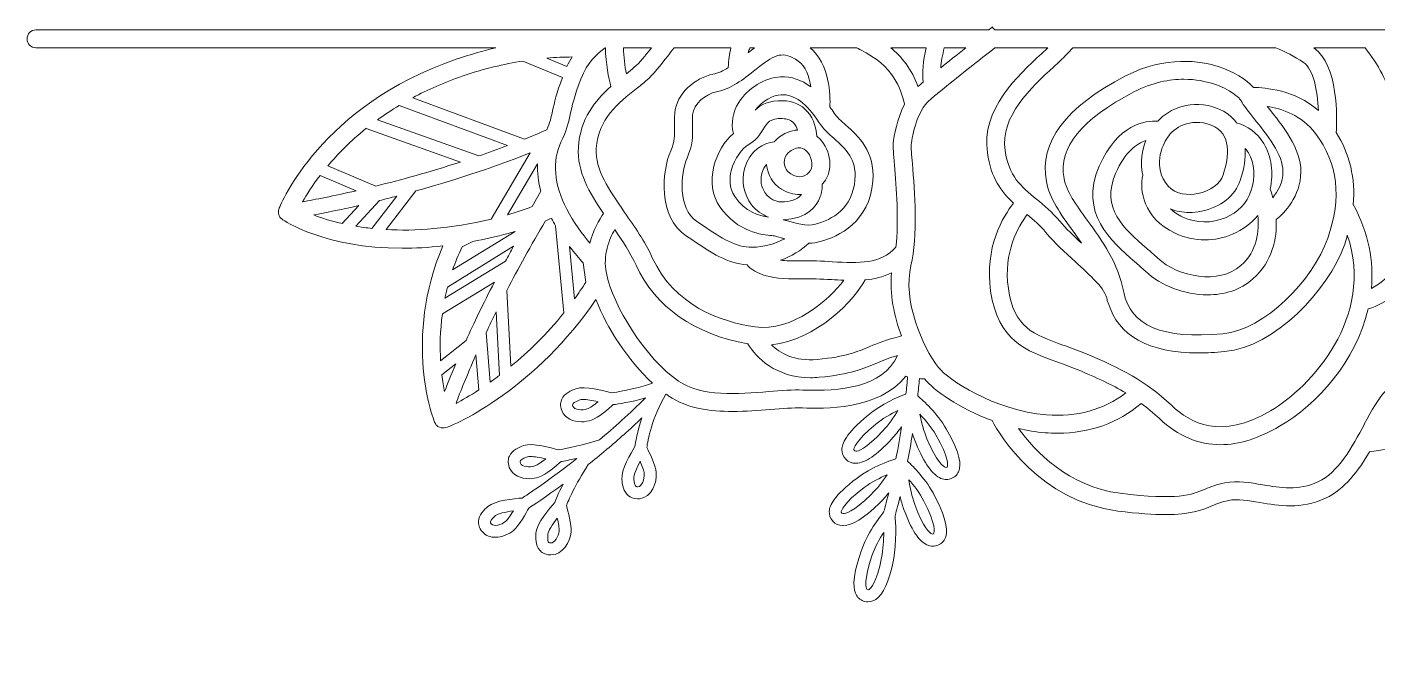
# Model space of a CAD drawing. Extents: x 11 to 289, y -262 to -38.
# Drawn here: x 10.8 to 170.8, y -262.1 to -188.8 of the extents above; entities that cross this region are included whole.
import ezdxf

# ---------------------------------------------------------------- set-up
doc = ezdxf.new("R2010")
doc.units = 0
doc.header["$MEASUREMENT"] = 0
doc.layers.add('Layer 1', color=7, linetype='Continuous', lineweight=0)

# ---------------------------------------------------------------- blocks, each defined once
blk = doc.blocks.new('Block_1')
at = {"layer": 'Layer 1'}
for points, knots in [([(287.47, -189.15), (287.47, -189.15), (125.42, -189.15), (125.42, -189.15), (125.31, -189.04), (125.22, -188.93), (125.13, -188.8), (124.98, -188.92), (124.84, -189.03), (124.69, -189.15), (124.69, -189.15), (11.83, -189.15), (11.83, -189.15), (11.25, -189.15), (10.77, -189.62), (10.77, -190.21), (10.77, -190.8), (11.25, -191.27), (11.83, -191.27), (11.83, -191.27), (66.32, -191.27), (66.32, -191.27), (64.82, -191.62), (63.25, -192.06), (61.62, -192.62), (45.61, -198.09), (40.81, -209.81), (40.62, -210.3), (40.44, -210.76), (40.59, -211.28), (40.99, -211.56), (41.25, -211.75), (45.97, -215), (55.22, -215), (56.71, -215), (58.32, -214.91), (60.04, -214.72), (55.35, -225.57), (58.79, -235.51), (59.26, -235.96), (59.46, -236.16), (59.76, -236.27), (60.05, -236.27), (60.09, -236.27), (60.14, -236.27), (60.18, -236.26), (61.53, -236.09), (71.31, -231.27), (78.15, -221.08), (79.47, -224.43), (81.96, -228.31), (84.86, -230.97), (82.6, -231.75), (80.51, -232.06), (79.97, -232.13), (79.12, -231.87), (76.86, -231.25), (75.79, -231.63), (75.22, -231.83), (74.44, -232.17), (74.12, -232.88), (73.99, -233.16), (73.88, -233.62), (74.11, -234.22), (74.49, -235.17), (75.49, -235.55), (76.45, -235.55), (76.87, -235.55), (77.28, -235.47), (77.62, -235.35), (78.46, -235.05), (79.75, -233.94), (80.22, -233.52), (80.77, -233.45), (82.26, -233.23), (84.03, -232.72), (82.15, -234.58), (80.3, -236.24), (78.58, -237.7), (77.01, -238.24), (74.43, -238.76), (73.75, -238.89), (72.87, -238.61), (70.65, -238), (69.59, -238.37), (69.02, -238.57), (68.24, -238.91), (67.91, -239.61), (67.78, -239.9), (67.67, -240.36), (67.9, -240.95), (68.27, -241.92), (69.29, -242.29), (70.25, -242.29), (70.66, -242.29), (71.06, -242.22), (71.4, -242.1), (72.25, -241.8), (73.57, -240.68), (74.03, -240.27), (74.36, -240.21), (75.08, -240.07), (75.91, -239.88), (72.54, -242.55), (70.04, -244.19), (69.43, -244.58), (68.51, -244.64), (66.23, -244.86), (65.37, -245.58), (64.91, -245.97), (64.3, -246.57), (64.25, -247.34), (64.23, -247.65), (64.29, -248.12), (64.72, -248.59), (65.13, -249.05), (65.67, -249.23), (66.24, -249.23), (67.03, -249.23), (67.87, -248.87), (68.4, -248.42), (69.08, -247.83), (69.92, -246.31), (70.2, -245.77), (70.68, -245.46), (72.17, -244.48), (74.27, -242.92), (73.71, -244.02), (73.4, -244.81), (73.29, -245.11), (72.69, -245.77), (71.17, -247.57), (71.06, -248.71), (71.01, -249.3), (70.99, -250.16), (71.5, -250.75), (71.7, -250.98), (72.07, -251.27), (72.71, -251.31), (72.75, -251.32), (72.79, -251.32), (72.83, -251.32), (74.23, -251.32), (75.11, -249.77), (75.21, -248.61), (75.29, -247.74), (74.84, -246.12), (74.66, -245.5), (74.88, -244.92), (75.66, -243.05), (77.26, -240.62), (77.94, -240.08), (78.65, -239.49), (79.39, -238.87), (79.42, -238.85), (79.44, -238.83), (79.47, -238.8), (80.79, -237.69), (82.18, -236.45), (83.6, -235.1), (83.05, -236.73), (82.84, -238.03), (82.78, -238.47), (82.31, -239.24), (81.14, -241.26), (81.23, -242.39), (81.28, -242.98), (81.42, -243.83), (82.02, -244.32), (82.23, -244.49), (82.57, -244.68), (83.07, -244.68), (83.15, -244.68), (83.23, -244.67), (83.31, -244.67), (84.78, -244.49), (85.41, -242.75), (85.3, -241.56), (85.22, -240.68), (84.48, -239.15), (84.19, -238.59), (84.3, -237.83), (84.8, -235.02), (86.46, -232.29), (86.47, -232.28), (86.47, -232.28), (86.47, -232.28), (86.58, -232.35), (86.68, -232.43), (86.78, -232.5), (88.95, -233.96), (91.67, -234.33), (94.36, -234.33), (95.9, -234.33), (97.42, -234.21), (98.82, -234.1), (100.23, -233.98), (101.56, -233.88), (102.63, -233.91), (105.1, -234), (111.63, -234.2), (114.87, -230.15), (114.93, -230.17), (115.02, -230.19), (115.09, -230.21), (115.03, -230.91), (114.96, -231.61), (114.88, -232.26), (114.01, -232.59), (112, -233.42), (110.41, -234.75), (107.67, -237.03), (107.32, -238.17), (107.3, -238.82), (107.28, -239.28), (107.44, -239.68), (107.76, -239.99), (108.08, -240.3), (108.48, -240.46), (108.94, -240.46), (108.94, -240.46), (108.99, -240.46), (108.99, -240.46), (110.06, -240.43), (111.43, -239.5), (113.19, -237.6), (113.61, -237.15), (114, -236.64), (114.36, -236.15), (114.15, -237.54), (113.92, -238.79), (113.7, -239.93), (112.83, -240.21), (110.77, -240.95), (109.11, -242.21), (106.27, -244.35), (105.86, -245.47), (105.81, -246.13), (105.77, -246.58), (105.91, -246.99), (106.22, -247.32), (106.53, -247.65), (106.94, -247.83), (107.42, -247.84), (107.42, -247.84), (107.46, -247.84), (107.46, -247.84), (108.52, -247.84), (109.93, -246.97), (111.75, -245.19), (112.14, -244.81), (112.5, -244.39), (112.84, -243.97), (112.55, -245.19), (112.32, -245.98), (112.24, -246.27), (111.84, -246.76), (110.29, -248.74), (109.53, -250.97), (108.39, -254.34), (108.69, -255.5), (109.01, -256.07), (109.24, -256.46), (109.58, -256.72), (110.02, -256.82), (110.14, -256.85), (110.26, -256.86), (110.38, -256.86), (110.71, -256.86), (111.02, -256.77), (111.31, -256.58), (112.21, -255.99), (112.89, -254.48), (113.4, -251.94), (113.83, -249.76), (113.65, -247.28), (113.59, -246.68), (113.68, -246.38), (113.9, -245.61), (114.19, -244.41), (114.31, -244.89), (114.44, -245.37), (114.61, -245.84), (115.49, -248.27), (116.39, -249.67), (117.36, -250.11), (117.6, -250.22), (117.84, -250.27), (118.08, -250.27), (118.28, -250.27), (118.48, -250.23), (118.68, -250.16), (119.09, -250), (119.4, -249.69), (119.56, -249.26), (119.79, -248.65), (119.91, -247.46), (118.28, -244.3), (117.31, -242.41), (115.73, -240.83), (115.09, -240.23), (115.28, -239.23), (115.47, -238.14), (115.66, -236.95), (115.78, -237.34), (115.92, -237.74), (116.08, -238.12), (117.07, -240.5), (118.04, -241.85), (119.03, -242.25), (119.25, -242.33), (119.46, -242.38), (119.68, -242.38), (119.91, -242.38), (120.13, -242.33), (120.34, -242.23), (120.75, -242.05), (121.04, -241.73), (121.18, -241.3), (121.38, -240.67), (121.45, -239.48), (119.67, -236.4), (118.61, -234.56), (116.95, -233.05), (116.28, -232.48), (116.36, -231.83), (116.42, -231.14), (116.49, -230.44), (116.68, -230.45), (116.88, -230.46), (117.1, -230.46), (118.15, -231.81), (121.21, -233.96), (125.08, -235.4), (126.07, -237.23), (130.78, -244.96), (140, -246.12), (142.4, -246.42), (144.22, -246.54), (145.65, -246.54), (148.63, -246.54), (149.9, -246.02), (151.14, -245.5), (151.76, -245.24), (152.3, -245.02), (153.08, -244.87), (154.19, -244.66), (155.46, -244.88), (156.8, -245.11), (159.08, -245.5), (161.66, -245.95), (164.58, -244.6), (166.87, -243.55), (168.49, -241.33), (169.81, -239.1), (174.01, -238.71), (177.13, -236.54), (179.37, -233.97), (178.87, -234.95), (178.45, -235.97), (178.28, -236.93), (177.64, -240.46), (180.83, -245.24), (180.96, -245.44), (181.1, -245.64), (181.32, -245.76), (181.55, -245.76), (181.57, -245.76), (181.58, -245.75), (181.6, -245.75), (181.85, -245.74), (182.08, -245.59), (182.19, -245.36), (182.27, -245.2), (184.15, -241.35), (184.56, -238.49), (184.75, -237.25), (184.65, -235.44), (184.48, -233.76), (185.48, -235.57), (186.53, -237.24), (187.58, -238.77), (186.82, -239.73), (185.22, -242.19), (185.1, -246.27), (184.93, -251.61), (188.45, -254.26), (188.6, -254.37), (188.72, -254.46), (188.87, -254.51), (189.02, -254.51), (189.07, -254.51), (189.12, -254.5), (189.16, -254.49), (189.36, -254.45), (189.53, -254.32), (189.63, -254.15), (189.71, -254.02), (191.47, -250.91), (191.36, -247.8), (191.31, -246.39), (190.84, -244.35), (190.35, -242.54), (192.21, -244.89), (193.73, -246.52), (194.39, -247.2), (193.89, -248.38), (192.76, -251.59), (193.62, -255.1), (194.7, -259.46), (198.61, -261.89), (198.77, -261.99), (198.89, -262.06), (199.01, -262.1), (199.14, -262.1), (199.25, -262.1), (199.37, -262.07), (199.47, -262.02), (199.69, -261.9), (199.83, -261.68), (199.85, -261.44), (199.86, -261.23), (200.2, -256.32), (199.53, -254.28), (199.26, -253.45), (198.59, -252.01), (197.89, -250.61), (198.92, -251.35), (200.18, -252.05), (201.62, -252.44), (202.58, -252.71), (203.58, -252.81), (204.54, -252.81), (206.95, -252.81), (209.18, -252.18), (210.32, -251.86), (210.56, -251.79), (210.74, -251.74), (210.84, -251.72), (211.17, -251.71), (211.48, -251.46), (211.53, -251.12), (211.74, -249.89), (204.83, -246.58), (202.87, -246.25), (199.7, -245.71), (196.56, -246.12), (195.49, -246.3), (194.96, -245.75), (193.61, -244.31), (191.91, -242.18), (193.02, -242.75), (194.33, -243.25), (195.79, -243.49), (197.27, -243.74), (198.63, -243.82), (199.81, -243.82), (202.27, -243.82), (203.91, -243.46), (204.01, -243.43), (204.26, -243.38), (204.46, -243.19), (204.54, -242.95), (204.61, -242.7), (204.55, -242.44), (204.37, -242.25), (204.21, -242.09), (200.47, -238.23), (196.77, -237.42), (193.32, -236.67), (190.05, -237.54), (188.78, -237.96), (187.59, -236.22), (186.39, -234.29), (185.3, -232.22), (186.39, -232.96), (187.78, -233.72), (189.44, -234.23), (190.55, -234.57), (191.68, -234.7), (192.74, -234.7), (194.93, -234.7), (196.83, -234.15), (197.67, -233.78), (197.67, -233.78), (197.67, -233.78), (197.67, -233.78), (197.92, -233.68), (198.07, -233.58), (198.12, -233.52), (198.3, -233.29), (198.33, -232.98), (198.18, -232.73), (198.11, -232.61), (198.01, -232.52), (197.9, -232.46), (197.83, -232.4), (197.72, -232.31), (197.58, -232.18), (197.12, -231.78), (196.32, -231.08), (195.33, -230.35), (198.3, -231.31), (202.27, -231.89), (206.12, -231.89), (209.7, -231.89), (213.18, -231.39), (215.66, -230.25), (218.47, -228.95), (220.36, -227.46), (221.57, -225.7), (221.81, -225.74), (222.06, -225.77), (222.31, -225.79), (222.67, -226.25), (223.03, -226.71), (223.4, -227.15), (223.22, -227.75), (222.8, -229.26), (222.68, -230.74), (222.55, -232.23), (222.91, -234.25), (223.84, -235.06), (224.12, -235.31), (224.43, -235.43), (224.77, -235.43), (224.87, -235.43), (224.97, -235.42), (225.07, -235.4), (225.48, -235.31), (225.82, -235.05), (226.06, -234.65), (226.73, -233.54), (226.54, -231.54), (226.24, -230.46), (226.23, -230.42), (226.21, -230.37), (226.2, -230.32), (226.58, -230.74), (226.96, -231.15), (227.35, -231.54), (227.19, -232.15), (226.83, -233.66), (226.77, -235.14), (226.7, -236.64), (227.14, -238.65), (228.1, -239.42), (228.37, -239.64), (228.68, -239.75), (228.99, -239.75), (229.11, -239.75), (229.22, -239.74), (229.34, -239.71), (229.75, -239.6), (230.08, -239.32), (230.31, -238.91), (230.93, -237.78), (230.66, -235.79), (230.32, -234.72), (230.28, -234.61), (230.24, -234.5), (230.19, -234.39), (230.69, -234.87), (231.17, -235.32), (231.64, -235.76), (231.52, -236.37), (231.24, -237.9), (231.25, -239.38), (231.27, -240.88), (231.81, -242.86), (232.81, -243.58), (233.08, -243.77), (233.36, -243.87), (233.65, -243.87), (233.79, -243.87), (233.93, -243.84), (234.07, -243.8), (234.47, -243.67), (234.79, -243.38), (234.99, -242.96), (235.55, -241.79), (235.17, -239.82), (234.78, -238.77), (234.74, -238.66), (234.68, -238.54), (234.62, -238.42), (235.08, -238.81), (235.49, -239.16), (235.86, -239.46), (236.05, -240.03), (236.83, -242.02), (238.79, -243.53), (240.1, -244.55), (241.38, -245.1), (242.38, -245.1), (242.51, -245.1), (242.63, -245.09), (242.75, -245.08), (243.23, -245), (243.62, -244.77), (243.87, -244.41), (244.12, -244.05), (244.2, -243.62), (244.1, -243.17), (243.9, -242.21), (242.92, -241.16), (241.25, -240.13), (238.9, -238.69), (237.13, -238.6), (236.51, -238.62), (236.13, -238.31), (235.71, -237.96), (235.25, -237.56), (235.41, -237.61), (235.57, -237.66), (235.72, -237.69), (236.2, -237.8), (236.85, -237.89), (237.53, -237.89), (238.39, -237.89), (239.29, -237.75), (239.9, -237.35), (240.29, -237.09), (240.54, -236.74), (240.61, -236.32), (240.69, -235.88), (240.56, -235.46), (240.23, -235.11), (239.39, -234.22), (237.35, -233.94), (235.86, -234.12), (234.43, -234.3), (232.98, -234.76), (232.36, -234.97), (231.86, -234.51), (231.35, -234.03), (230.82, -233.52), (230.99, -233.59), (231.16, -233.65), (231.32, -233.7), (231.88, -233.86), (232.7, -234), (233.51, -234), (234.25, -234), (234.98, -233.88), (235.51, -233.57), (235.91, -233.33), (236.18, -232.99), (236.27, -232.58), (236.38, -232.14), (236.27, -231.72), (235.95, -231.35), (235.16, -230.42), (233.13, -230.02), (231.64, -230.14), (230.2, -230.24), (228.74, -230.62), (228.1, -230.8), (227.6, -230.28), (227.1, -229.74), (226.6, -229.2), (226.83, -229.3), (227.07, -229.4), (227.28, -229.47), (227.9, -229.68), (228.84, -229.87), (229.74, -229.87), (230.38, -229.87), (231, -229.77), (231.47, -229.52), (231.89, -229.3), (232.17, -228.97), (232.28, -228.57), (232.4, -228.13), (232.31, -227.7), (232.01, -227.32), (231.25, -226.35), (229.25, -225.86), (227.75, -225.93), (226.32, -225.98), (224.84, -226.3), (224.19, -226.45), (224.01, -226.23), (223.83, -226), (223.64, -225.77), (228.28, -225.43), (232.43, -221.68), (235.43, -217.98), (236.15, -219.3), (237, -220.64), (238.03, -221.98), (246.08, -232.45), (257.36, -236.54), (258.79, -236.56), (258.79, -236.56), (258.8, -236.56), (258.8, -236.56), (259.12, -236.56), (259.47, -236.41), (259.67, -236.16), (260.08, -235.65), (262.36, -225.39), (256.51, -215.14), (256.54, -215.14), (256.58, -215.14), (256.61, -215.14), (269.08, -215.14), (274.84, -210.14), (275.12, -209.89), (275.49, -209.56), (275.58, -209.03), (275.35, -208.6), (275.1, -208.13), (269.03, -197.02), (252.52, -193.35), (248.81, -192.52), (245.48, -192.24), (242.5, -192.26), (242.53, -191.93), (242.55, -191.61), (242.57, -191.28), (242.57, -191.28), (287.48, -191.28), (287.48, -191.28), (288.06, -191.28), (288.54, -190.81), (288.54, -190.22), (288.54, -189.64), (288.06, -189.16), (287.48, -189.16), (287.48, -189.16), (287.48, -189.16), (287.48, -189.16), (287.48, -189.16), (287.47, -189.15), (287.47, -189.15)], [0, 0, 0, 0, 1, 1, 1, 2, 2, 2, 3, 3, 3, 4, 4, 4, 5, 5, 5, 6, 6, 6, 7, 7, 7, 8, 8, 8, 9, 9, 9, 10, 10, 10, 11, 11, 11, 12, 12, 12, 13, 13, 13, 14, 14, 14, 15, 15, 15, 16, 16, 16, 17, 17, 17, 18, 18, 18, 19, 19, 19, 20, 20, 20, 21, 21, 21, 22, 22, 22, 23, 23, 23, 24, 24, 24, 25, 25, 25, 26, 26, 26, 27, 27, 27, 28, 28, 28, 29, 29, 29, 30, 30, 30, 31, 31, 31, 32, 32, 32, 33, 33, 33, 34, 34, 34, 35, 35, 35, 36, 36, 36, 37, 37, 37, 38, 38, 38, 39, 39, 39, 40, 40, 40, 41, 41, 41, 42, 42, 42, 43, 43, 43, 44, 44, 44, 45, 45, 45, 46, 46, 46, 47, 47, 47, 48, 48, 48, 49, 49, 49, 50, 50, 50, 51, 51, 51, 52, 52, 52, 53, 53, 53, 54, 54, 54, 55, 55, 55, 56, 56, 56, 57, 57, 57, 58, 58, 58, 59, 59, 59, 60, 60, 60, 61, 61, 61, 62, 62, 62, 63, 63, 63, 64, 64, 64, 65, 65, 65, 66, 66, 66, 67, 67, 67, 68, 68, 68, 69, 69, 69, 70, 70, 70, 71, 71, 71, 72, 72, 72, 73, 73, 73, 74, 74, 74, 75, 75, 75, 76, 76, 76, 77, 77, 77, 78, 78, 78, 79, 79, 79, 80, 80, 80, 81, 81, 81, 82, 82, 82, 83, 83, 83, 84, 84, 84, 85, 85, 85, 86, 86, 86, 87, 87, 87, 88, 88, 88, 89, 89, 89, 90, 90, 90, 91, 91, 91, 92, 92, 92, 93, 93, 93, 94, 94, 94, 95, 95, 95, 96, 96, 96, 97, 97, 97, 98, 98, 98, 99, 99, 99, 100, 100, 100, 101, 101, 101, 102, 102, 102, 103, 103, 103, 104, 104, 104, 105, 105, 105, 106, 106, 106, 107, 107, 107, 108, 108, 108, 109, 109, 109, 110, 110, 110, 111, 111, 111, 112, 112, 112, 113, 113, 113, 114, 114, 114, 115, 115, 115, 116, 116, 116, 117, 117, 117, 118, 118, 118, 119, 119, 119, 120, 120, 120, 121, 121, 121, 122, 122, 122, 123, 123, 123, 124, 124, 124, 125, 125, 125, 126, 126, 126, 127, 127, 127, 128, 128, 128, 129, 129, 129, 130, 130, 130, 131, 131, 131, 132, 132, 132, 133, 133, 133, 134, 134, 134, 135, 135, 135, 136, 136, 136, 137, 137, 137, 138, 138, 138, 139, 139, 139, 140, 140, 140, 141, 141, 141, 142, 142, 142, 143, 143, 143, 144, 144, 144, 145, 145, 145, 146, 146, 146, 147, 147, 147, 148, 148, 148, 149, 149, 149, 150, 150, 150, 151, 151, 151, 152, 152, 152, 153, 153, 153, 154, 154, 154, 155, 155, 155, 156, 156, 156, 157, 157, 157, 158, 158, 158, 159, 159, 159, 160, 160, 160, 161, 161, 161, 162, 162, 162, 163, 163, 163, 164, 164, 164, 165, 165, 165, 166, 166, 166, 167, 167, 167, 168, 168, 168, 169, 169, 169, 170, 170, 170, 171, 171, 171, 172, 172, 172, 173, 173, 173, 174, 174, 174, 175, 175, 175, 176, 176, 176, 177, 177, 177, 178, 178, 178, 179, 179, 179, 180, 180, 180, 181, 181, 181, 182, 182, 182, 183, 183, 183, 184, 184, 184, 185, 185, 185, 186, 186, 186, 187, 187, 187, 188, 188, 188, 189, 189, 189, 190, 190, 190, 191, 191, 191, 192, 192, 192, 193, 193, 193, 194, 194, 194, 195, 195, 195, 196, 196, 196, 197, 197, 197, 198, 198, 198, 199, 199, 199, 200, 200, 200, 201, 201, 201, 202, 202, 202, 203, 203, 203, 204, 204, 204, 205, 205, 205, 206, 206, 206, 207, 207, 207, 208, 208, 208, 209, 209, 209, 210, 210, 210, 211, 211, 211, 212, 212, 212, 213, 213, 213, 214, 214, 214, 215, 215, 215, 216, 216, 216, 217, 217, 217, 218, 218, 218, 219, 219, 219, 220, 220, 220, 221, 221, 221, 222, 222, 222, 223, 223, 223, 224, 224, 224, 225, 225, 225, 226, 226, 226, 227, 227, 227, 228, 228, 228, 229, 229, 229, 230, 230, 230, 231, 231, 231, 232, 232, 232, 233, 233, 233, 234, 234, 234, 235, 235, 235, 236, 236, 236, 237, 237, 237, 238, 238, 238, 239, 239, 239, 240, 240, 240, 241, 241, 241, 242, 242, 242, 243, 243, 243, 244, 244, 244, 245, 245, 245, 245]), ([(77.44, -214.4), (76.57, -213.36), (75.51, -211.92), (74.71, -210.38), (73.19, -207.45), (72.95, -204.63), (74.02, -202.45), (74.68, -201.1), (74.88, -200.21), (75.11, -199.18), (75.33, -198.16), (75.59, -197.01), (76.38, -194.97), (77.14, -193.01), (78.33, -191.9), (79.27, -191.27), (79.27, -191.27), (79.29, -191.27), (79.29, -191.27), (79.31, -193.12), (79.69, -194.89), (79.93, -195.85), (78.09, -197.48), (76.28, -199.69), (76.09, -203.05), (75.92, -205.94), (77.36, -208.39), (79.07, -210.89), (78.57, -211.6), (77.84, -212.83), (77.44, -214.41), (77.44, -214.41), (77.44, -214.41), (77.44, -214.41), (77.44, -214.41), (77.44, -214.4), (77.44, -214.4)], [0, 0, 0, 0, 1, 1, 1, 2, 2, 2, 3, 3, 3, 4, 4, 4, 5, 5, 5, 6, 6, 6, 7, 7, 7, 8, 8, 8, 9, 9, 9, 10, 10, 10, 11, 11, 11, 12, 12, 12, 12]), ([(78.21, -203.17), (78.41, -199.7), (80.82, -197.79), (82.94, -196.11), (83.35, -195.79), (83.74, -195.48), (84.09, -195.18), (84.96, -194.43), (85.79, -193.36), (86.67, -192.24), (86.92, -191.92), (87.18, -191.59), (87.44, -191.27), (87.44, -191.27), (94.16, -191.27), (94.16, -191.27), (93.97, -191.96), (93.86, -192.73), (93.84, -193.61), (93.24, -194), (92.66, -194.26), (92.03, -194.39), (89.95, -194.81), (87.69, -196.65), (87.51, -199.02), (87.46, -199.65), (87.47, -200.17), (87.48, -200.67), (87.5, -201.63), (87.52, -202.32), (87.02, -203.47), (85.97, -205.86), (85.46, -211.28), (88.91, -213.58), (88.91, -213.58), (89.52, -213.98), (89.52, -213.98), (91.92, -215.59), (93.72, -216.78), (96.07, -216.96), (96.72, -217.76), (98.33, -218.75), (102.37, -218.62), (103.65, -218.58), (104.87, -218.65), (106.05, -218.71), (106.54, -218.74), (107.04, -218.77), (107.53, -218.78), (105.77, -221.16), (101.39, -224.92), (97.01, -224.3), (92.9, -223.71), (87.45, -221.8), (84.84, -216.12), (83.94, -214.15), (82.73, -212.42), (81.56, -210.75), (79.69, -208.06), (78.06, -205.74), (78.21, -203.17), (78.21, -203.17), (78.21, -203.17), (78.21, -203.17), (78.21, -203.17), (78.21, -203.17), (78.21, -203.17)], [0, 0, 0, 0, 1, 1, 1, 2, 2, 2, 3, 3, 3, 4, 4, 4, 5, 5, 5, 6, 6, 6, 7, 7, 7, 8, 8, 8, 9, 9, 9, 10, 10, 10, 11, 11, 11, 12, 12, 12, 13, 13, 13, 14, 14, 14, 15, 15, 15, 16, 16, 16, 17, 17, 17, 18, 18, 18, 19, 19, 19, 20, 20, 20, 21, 21, 21, 22, 22, 22, 22]), ([(81.43, -191.27), (81.43, -191.27), (84.73, -191.27), (84.73, -191.27), (84.02, -192.18), (83.34, -193.02), (82.71, -193.57), (82.42, -193.81), (82.1, -194.07), (81.77, -194.33), (81.59, -193.42), (81.45, -192.33), (81.43, -191.27), (81.43, -191.27), (81.43, -191.27), (81.43, -191.27), (81.43, -191.27), (81.43, -191.27), (81.43, -191.27)], [0, 0, 0, 0, 1, 1, 1, 2, 2, 2, 3, 3, 3, 4, 4, 4, 5, 5, 5, 6, 6, 6, 6]), ([(100.04, -194.7), (98.22, -194.77), (96.13, -196.06), (95.08, -197.75), (94.36, -198.91), (94.15, -200.18), (94.44, -201.4), (93.42, -202.28), (92.52, -203.76), (92.14, -205.3), (91.69, -207.09), (91.93, -208.74), (92.85, -210.08), (94.95, -213.14), (97.9, -213.4), (99.01, -213.5), (99.01, -213.5), (99.16, -213.52), (99.16, -213.52), (99.34, -213.53), (99.74, -213.65), (100.12, -213.77), (100.25, -213.8), (100.38, -213.84), (100.52, -213.88), (99.39, -214.5), (98.01, -214.88), (96.7, -214.88), (94.67, -214.88), (93.17, -213.88), (90.7, -212.22), (90.7, -212.22), (90.09, -211.81), (90.09, -211.81), (87.86, -210.32), (88.17, -206.15), (88.96, -204.32), (89.65, -202.74), (89.63, -201.71), (89.6, -200.62), (89.59, -200.19), (89.58, -199.73), (89.62, -199.19), (89.72, -197.9), (91.19, -196.72), (92.45, -196.47), (94.2, -196.12), (95.49, -195.1), (97.14, -193.8), (97.14, -193.8), (97.54, -193.49), (97.54, -193.49), (99.37, -192.05), (100.3, -191.59), (102.13, -192.84), (103.01, -193.45), (103.44, -194.69), (103.63, -195.9), (102.5, -195.06), (101.31, -194.65), (100.04, -194.7), (100.04, -194.7), (100.04, -194.7), (100.04, -194.7), (100.04, -194.7), (100.04, -194.7), (100.04, -194.7)], [0, 0, 0, 0, 1, 1, 1, 2, 2, 2, 3, 3, 3, 4, 4, 4, 5, 5, 5, 6, 6, 6, 7, 7, 7, 8, 8, 8, 9, 9, 9, 10, 10, 10, 11, 11, 11, 12, 12, 12, 13, 13, 13, 14, 14, 14, 15, 15, 15, 16, 16, 16, 17, 17, 17, 18, 18, 18, 19, 19, 19, 20, 20, 20, 21, 21, 21, 22, 22, 22, 22]), ([(96.22, -191.82), (96.22, -191.82), (96.2, -191.84), (96.2, -191.84), (96.25, -191.64), (96.32, -191.45), (96.39, -191.27), (96.39, -191.27), (96.94, -191.27), (96.94, -191.27), (96.69, -191.46), (96.45, -191.64), (96.22, -191.82), (96.22, -191.82), (96.22, -191.82), (96.22, -191.82)], [0, 0, 0, 0, 1, 1, 1, 2, 2, 2, 3, 3, 3, 4, 4, 4, 5, 5, 5, 5]), ([(106.16, -216.6), (104.94, -216.53), (103.67, -216.46), (102.31, -216.5), (101.38, -216.53), (100.63, -216.49), (100.03, -216.42), (101.33, -215.96), (102.49, -215.26), (103.37, -214.39), (103.38, -214.39), (103.39, -214.39), (103.4, -214.39), (103.85, -214.39), (104.3, -214.34), (104.74, -214.22), (106.9, -213.62), (110.58, -211.9), (110.97, -207.04), (111.24, -203.53), (109.24, -201.74), (107.78, -200.43), (107.22, -199.93), (106.69, -199.46), (106.39, -198.99), (106.22, -198.73), (106.05, -198.5), (105.88, -198.26), (105.94, -196.99), (105.88, -193.11), (103.53, -191.27), (103.53, -191.27), (109.08, -191.27), (109.08, -191.27), (109.3, -191.4), (109.51, -191.52), (109.73, -191.63), (110.92, -192.28), (112.04, -192.89), (113.22, -194.46), (113.91, -195.39), (114.41, -196.57), (114.73, -197.95), (113.83, -199.7), (113.46, -201.71), (113.39, -202.57), (113.36, -203), (113.42, -203.76), (113.53, -205.17), (113.74, -207.76), (114.06, -211.8), (113.7, -214.88), (111.8, -216.89), (109.41, -216.78), (106.17, -216.6), (106.17, -216.6), (106.17, -216.6), (106.17, -216.6), (106.17, -216.6), (106.16, -216.6), (106.16, -216.6)], [0, 0, 0, 0, 1, 1, 1, 2, 2, 2, 3, 3, 3, 4, 4, 4, 5, 5, 5, 6, 6, 6, 7, 7, 7, 8, 8, 8, 9, 9, 9, 10, 10, 10, 11, 11, 11, 12, 12, 12, 13, 13, 13, 14, 14, 14, 15, 15, 15, 16, 16, 16, 17, 17, 17, 18, 18, 18, 19, 19, 19, 20, 20, 20, 20]), ([(116.93, -195.32), (116.69, -195.52), (116.49, -195.7), (116.31, -195.85), (115.95, -194.85), (115.49, -193.95), (114.91, -193.18), (114.3, -192.36), (113.69, -191.76), (113.09, -191.27), (113.09, -191.27), (117.27, -191.27), (117.27, -191.27), (116.91, -192.82), (116.78, -194.22), (116.93, -195.32), (116.93, -195.32), (116.93, -195.32), (116.93, -195.32), (116.93, -195.32), (116.93, -195.32), (116.93, -195.32)], [0, 0, 0, 0, 1, 1, 1, 2, 2, 2, 3, 3, 3, 4, 4, 4, 5, 5, 5, 6, 6, 6, 7, 7, 7, 7]), ([(118.75, -229.14), (116.83, -226.67), (114.46, -221.12), (115.48, -217.04), (116.34, -213.58), (115.91, -208.21), (115.65, -205), (115.56, -203.98), (115.49, -203.02), (115.51, -202.74), (115.6, -201.61), (116.26, -198.72), (117.64, -197.5), (117.92, -197.26), (118.3, -196.94), (118.76, -196.56), (118.76, -196.56), (118.76, -196.56), (118.77, -196.56), (120.34, -195.26), (122.84, -193.28), (125.41, -191.27), (125.41, -191.27), (131.7, -191.27), (131.7, -191.27), (131.7, -191.27), (130.95, -191.96), (130.95, -191.96), (128.1, -194.58), (123.79, -198.54), (124.53, -203.72), (124.95, -206.68), (126.21, -208.33), (127.63, -209.65), (126.4, -211.23), (124.16, -214.91), (124.92, -220.08), (125.78, -225.98), (129.18, -227.18), (132.77, -228.46), (133.53, -228.73), (134.34, -229.01), (135.16, -229.35), (137.51, -230.34), (139.3, -231.16), (140.92, -232.14), (138.29, -234.14), (135.14, -235.01), (131.53, -234.72), (125.32, -234.23), (119.8, -230.48), (118.76, -229.13), (118.76, -229.13), (118.76, -229.13), (118.76, -229.13), (118.76, -229.13), (118.75, -229.14), (118.75, -229.14)], [0, 0, 0, 0, 1, 1, 1, 2, 2, 2, 3, 3, 3, 4, 4, 4, 5, 5, 5, 6, 6, 6, 7, 7, 7, 8, 8, 8, 9, 9, 9, 10, 10, 10, 11, 11, 11, 12, 12, 12, 13, 13, 13, 14, 14, 14, 15, 15, 15, 16, 16, 16, 17, 17, 17, 18, 18, 18, 19, 19, 19, 19]), ([(119.43, -191.27), (119.43, -191.27), (121.97, -191.27), (121.97, -191.27), (120.9, -192.11), (119.89, -192.92), (119, -193.63), (119.05, -192.94), (119.21, -192.13), (119.43, -191.27), (119.43, -191.27), (119.43, -191.27), (119.43, -191.27)], [0, 0, 0, 0, 1, 1, 1, 2, 2, 2, 3, 3, 3, 4, 4, 4, 4]), ([(133.17, -192.8), (133.65, -192.35), (134.15, -191.82), (134.67, -191.27), (134.67, -191.27), (158.71, -191.27), (158.71, -191.27), (159.79, -191.7), (160.9, -192.25), (161.99, -193), (163.16, -193.81), (163.64, -196.34), (163.75, -198.69), (160.94, -196.21), (157.45, -195.99), (156.05, -195.96), (155.23, -195), (153.66, -194.06), (151.89, -193.49), (149.85, -192.84), (145.71, -192.12), (140.91, -194.6), (133.75, -198.3), (130.68, -202.4), (131.52, -207.1), (131.88, -209.1), (133.22, -210.96), (134.65, -212.93), (135, -213.42), (135.35, -213.9), (135.69, -214.4), (134.76, -213.54), (133.84, -212.67), (133.1, -211.78), (132.21, -210.71), (131.26, -209.93), (130.35, -209.18), (128.51, -207.67), (127.06, -206.48), (126.63, -203.42), (126.05, -199.34), (129.71, -195.98), (132.39, -193.52), (132.66, -193.27), (132.93, -193.02), (133.17, -192.79), (133.17, -192.79), (133.17, -192.79), (133.17, -192.79), (133.17, -192.79), (133.17, -192.8), (133.17, -192.8)], [0, 0, 0, 0, 1, 1, 1, 2, 2, 2, 3, 3, 3, 4, 4, 4, 5, 5, 5, 6, 6, 6, 7, 7, 7, 8, 8, 8, 9, 9, 9, 10, 10, 10, 11, 11, 11, 12, 12, 12, 13, 13, 13, 14, 14, 14, 15, 15, 15, 16, 16, 16, 17, 17, 17, 17]), ([(167.87, -209.84), (168.14, -206.73), (167.47, -203.86), (165.85, -201.28), (165.95, -199.64), (166.14, -193.31), (163.21, -191.27), (163.21, -191.27), (169.27, -191.27), (169.27, -191.27), (170.85, -193.29), (172.01, -195.4), (172.39, -197.28), (173.04, -200.5), (173.15, -202.24), (173.26, -203.78), (173.34, -205.03), (173.41, -206.1), (173.74, -207.62), (173.97, -208.64), (175.6, -217.04), (170.03, -219.75), (170.31, -216.58), (169.72, -213.22), (167.87, -209.83), (167.87, -209.83), (167.87, -209.83), (167.87, -209.83), (167.87, -209.83), (167.87, -209.84), (167.87, -209.84)], [0, 0, 0, 0, 1, 1, 1, 2, 2, 2, 3, 3, 3, 4, 4, 4, 5, 5, 5, 6, 6, 6, 7, 7, 7, 8, 8, 8, 9, 9, 9, 10, 10, 10, 10]), ([(62.31, -194.63), (64.88, -193.75), (67.28, -193.18), (69.52, -192.83), (69.52, -192.83), (74.19, -194.78), (74.19, -194.78), (73.5, -196.62), (73.24, -197.78), (73.03, -198.72), (72.86, -199.52), (72.71, -200.15), (72.36, -200.97), (71.47, -201.35), (70.58, -201.73), (69.7, -202.08), (69.7, -202.08), (56.48, -197.17), (56.48, -197.17), (58.22, -196.24), (60.15, -195.37), (62.31, -194.63), (62.31, -194.63), (62.31, -194.63), (62.31, -194.63), (62.31, -194.63), (62.31, -194.63), (62.31, -194.63)], [0, 0, 0, 0, 1, 1, 1, 2, 2, 2, 3, 3, 3, 4, 4, 4, 5, 5, 5, 6, 6, 6, 7, 7, 7, 8, 8, 8, 9, 9, 9, 9]), ([(74.73, -193.47), (74.73, -193.47), (72.35, -192.48), (72.35, -192.48), (73.4, -192.39), (74.39, -192.36), (75.33, -192.35), (75.12, -192.69), (74.92, -193.07), (74.73, -193.47), (74.73, -193.47), (74.73, -193.47), (74.73, -193.47), (74.73, -193.47), (74.73, -193.47), (74.73, -193.47)], [0, 0, 0, 0, 1, 1, 1, 2, 2, 2, 3, 3, 3, 4, 4, 4, 5, 5, 5, 5]), ([(157.27, -202.6), (156.51, -201.35), (155.35, -200.49), (154.06, -200.14), (153.52, -199.42), (152.78, -198.83), (151.81, -198.45), (148.7, -197.24), (146.1, -198.49), (144.72, -199.94), (143.29, -199.87), (139.95, -200.29), (137.78, -205.3), (135.37, -210.85), (139.2, -214.17), (141.99, -216.59), (142.44, -216.98), (142.87, -217.35), (143.26, -217.72), (145.08, -219.45), (147.89, -220.52), (150.6, -220.52), (152.59, -220.52), (154.52, -219.95), (155.98, -218.64), (158.35, -216.52), (158.84, -213.81), (158.74, -211.61), (159.71, -210.83), (161.63, -208.9), (161.67, -205.94), (161.71, -203.2), (159.45, -200.39), (157.8, -198.35), (157.76, -198.3), (157.72, -198.25), (157.68, -198.2), (159.37, -198.46), (161.75, -199.23), (163.41, -201.42), (166.07, -204.95), (166.54, -209), (164.85, -213.81), (163.11, -218.77), (157.42, -224.66), (152.43, -225.13), (145.28, -225.79), (141.44, -224.18), (140.69, -220.2), (140.05, -216.77), (138.1, -214.07), (136.37, -211.69), (135.04, -209.85), (133.88, -208.25), (133.61, -206.73), (132.95, -203.06), (135.66, -199.71), (141.89, -196.49), (144.09, -195.35), (146.12, -194.99), (147.8, -194.99), (149.25, -194.99), (150.44, -195.26), (151.25, -195.51), (153.3, -196.17), (154.39, -197.17), (154.58, -197.53), (154.88, -198.11), (155.44, -198.8), (156.15, -199.68), (157.6, -201.48), (159.58, -203.93), (159.55, -205.91), (159.53, -207.23), (158.94, -208.29), (158.34, -209.02), (158.22, -208.59), (158.11, -208.24), (158.03, -208), (158.46, -206.07), (158.2, -204.14), (157.27, -202.6), (157.27, -202.6), (157.27, -202.6), (157.27, -202.6), (157.27, -202.6), (157.27, -202.6), (157.27, -202.6)], [0, 0, 0, 0, 1, 1, 1, 2, 2, 2, 3, 3, 3, 4, 4, 4, 5, 5, 5, 6, 6, 6, 7, 7, 7, 8, 8, 8, 9, 9, 9, 10, 10, 10, 11, 11, 11, 12, 12, 12, 13, 13, 13, 14, 14, 14, 15, 15, 15, 16, 16, 16, 17, 17, 17, 18, 18, 18, 19, 19, 19, 20, 20, 20, 21, 21, 21, 22, 22, 22, 23, 23, 23, 24, 24, 24, 25, 25, 25, 26, 26, 26, 27, 27, 27, 28, 28, 28, 29, 29, 29, 29]), ([(104.69, -209.01), (104.81, -208.72), (104.98, -208.06), (104.96, -207.43), (105.1, -207.27), (105.25, -207.12), (105.37, -206.93), (106.32, -205.38), (105.9, -203.08), (104.41, -201.8), (104.39, -201.78), (104.35, -201.76), (104.32, -201.74), (104.28, -200.99), (104.07, -199.76), (103.2, -198.79), (102.5, -198.01), (101.51, -197.57), (100.32, -197.53), (98.67, -197.47), (97.69, -197.99), (97.04, -198.64), (97.84, -197.54), (99.19, -196.86), (100.12, -196.82), (101.65, -196.76), (103.13, -197.85), (104.61, -200.14), (105.07, -200.85), (105.73, -201.44), (106.37, -202.01), (107.74, -203.25), (109.04, -204.41), (108.85, -206.87), (108.58, -210.26), (106.16, -211.62), (104.18, -212.16), (103.14, -212.45), (101.75, -212.03), (100.73, -211.73), (100.58, -211.69), (100.46, -211.65), (100.33, -211.62), (103.26, -211.53), (104.32, -209.96), (104.69, -209.01), (104.69, -209.01), (104.69, -209.01), (104.69, -209.01), (104.69, -209.01), (104.69, -209.01), (104.69, -209.01)], [0, 0, 0, 0, 1, 1, 1, 2, 2, 2, 3, 3, 3, 4, 4, 4, 5, 5, 5, 6, 6, 6, 7, 7, 7, 8, 8, 8, 9, 9, 9, 10, 10, 10, 11, 11, 11, 12, 12, 12, 13, 13, 13, 14, 14, 14, 15, 15, 15, 16, 16, 16, 17, 17, 17, 17]), ([(54.87, -198.09), (54.87, -198.09), (67.7, -202.85), (67.7, -202.85), (66.55, -203.28), (65.41, -203.68), (64.29, -204.07), (64.29, -204.07), (52.3, -199.78), (52.3, -199.78), (53.09, -199.2), (53.96, -198.64), (54.87, -198.09), (54.87, -198.09), (54.87, -198.09), (54.87, -198.09)], [0, 0, 0, 0, 1, 1, 1, 2, 2, 2, 3, 3, 3, 4, 4, 4, 5, 5, 5, 5]), ([(99.58, -202.07), (99.46, -202.17), (99.37, -202.29), (99.26, -202.41), (98.09, -202.55), (96.37, -203.33), (95.77, -205.6), (95.37, -207.1), (95.68, -208.65), (96.6, -209.85), (97.13, -210.53), (97.83, -211.02), (98.59, -211.32), (97.51, -211.17), (95.87, -210.74), (94.6, -208.88), (93.89, -207.84), (93.99, -206.64), (94.19, -205.82), (94.56, -204.38), (95.51, -203.11), (96.19, -202.76), (96.19, -202.76), (96.2, -202.75), (96.2, -202.75), (97.08, -202.3), (97.54, -201.56), (97.92, -200.97), (98.47, -200.11), (98.79, -199.59), (100.24, -199.65), (100.85, -199.67), (101.29, -199.85), (101.61, -200.2), (101.82, -200.42), (101.94, -200.71), (102.03, -201), (101.27, -201.05), (100.44, -201.35), (99.58, -202.07), (99.58, -202.07), (99.58, -202.07), (99.58, -202.07), (99.58, -202.07), (99.58, -202.07), (99.58, -202.07)], [0, 0, 0, 0, 1, 1, 1, 2, 2, 2, 3, 3, 3, 4, 4, 4, 5, 5, 5, 6, 6, 6, 7, 7, 7, 8, 8, 8, 9, 9, 9, 10, 10, 10, 11, 11, 11, 12, 12, 12, 13, 13, 13, 14, 14, 14, 15, 15, 15, 15]), ([(152.47, -206.3), (152.12, -207.36), (150.94, -208.24), (149.46, -208.53), (148.34, -208.76), (146.83, -208.64), (145.96, -207.63), (144, -205.37), (145.24, -202.86), (145.86, -201.89), (146.58, -200.77), (148.54, -199.46), (151.04, -200.43), (153.51, -201.4), (153.18, -204.16), (152.47, -206.3), (152.47, -206.3), (152.47, -206.3), (152.47, -206.3), (152.47, -206.3), (152.47, -206.3), (152.47, -206.3)], [0, 0, 0, 0, 1, 1, 1, 2, 2, 2, 3, 3, 3, 4, 4, 4, 5, 5, 5, 6, 6, 6, 7, 7, 7, 7]), ([(50.95, -200.81), (50.95, -200.81), (62.11, -204.79), (62.11, -204.79), (58.47, -205.97), (55.07, -206.9), (52.1, -207.63), (52.1, -207.63), (46.4, -205.24), (46.4, -205.24), (47.59, -203.83), (49.09, -202.31), (50.95, -200.8), (50.95, -200.8), (50.95, -200.8), (50.95, -200.8), (50.95, -200.8), (50.95, -200.81), (50.95, -200.81)], [0, 0, 0, 0, 1, 1, 1, 2, 2, 2, 3, 3, 3, 4, 4, 4, 5, 5, 5, 6, 6, 6, 6]), ([(102.24, -203.1), (102.52, -203.1), (102.78, -203.2), (103.03, -203.41), (103.7, -204), (103.96, -205.17), (103.56, -205.82), (103.16, -206.47), (102.28, -206.84), (101.24, -206.2), (100.81, -205.93), (100.52, -205.45), (100.48, -204.9), (100.45, -204.41), (100.62, -203.97), (100.95, -203.69), (101.42, -203.3), (101.85, -203.1), (102.24, -203.1), (102.24, -203.1), (102.24, -203.1), (102.24, -203.1), (102.24, -203.1), (102.24, -203.1), (102.24, -203.1)], [0, 0, 0, 0, 1, 1, 1, 2, 2, 2, 3, 3, 3, 4, 4, 4, 5, 5, 5, 6, 6, 6, 7, 7, 7, 8, 8, 8, 8]), ([(142.94, -206.36), (142.56, -208.1), (142.93, -211.38), (146.77, -213.22), (147.86, -213.74), (149.08, -214), (150.3, -214), (151.41, -214), (152.53, -213.78), (153.56, -213.35), (154.78, -212.83), (155.79, -212.07), (156.56, -211.11), (156.75, -212.92), (156.53, -215.31), (154.56, -217.06), (152.02, -219.33), (147.1, -218.43), (144.72, -216.18), (144.31, -215.79), (143.85, -215.39), (143.38, -214.98), (140.7, -212.66), (137.94, -210.26), (139.72, -206.14), (140.83, -203.58), (142.24, -202.61), (143.31, -202.25), (142.88, -203.33), (142.56, -204.8), (142.94, -206.36), (142.94, -206.36), (142.94, -206.36), (142.94, -206.36), (142.94, -206.36), (142.94, -206.36), (142.94, -206.36)], [0, 0, 0, 0, 1, 1, 1, 2, 2, 2, 3, 3, 3, 4, 4, 4, 5, 5, 5, 6, 6, 6, 7, 7, 7, 8, 8, 8, 9, 9, 9, 10, 10, 10, 11, 11, 11, 12, 12, 12, 12]), ([(154.49, -206.97), (154.95, -205.57), (155.13, -204.32), (155.08, -203.19), (155.21, -203.35), (155.34, -203.51), (155.45, -203.7), (156.2, -204.94), (156.31, -206.59), (155.76, -208.23), (155.28, -209.65), (154.21, -210.77), (152.74, -211.39), (151.12, -212.07), (149.23, -212.04), (147.69, -211.3), (147.08, -211.01), (146.6, -210.68), (146.23, -210.34), (146.9, -210.61), (147.66, -210.76), (148.46, -210.76), (148.92, -210.76), (149.4, -210.71), (149.88, -210.61), (152.13, -210.17), (153.89, -208.77), (154.49, -206.97), (154.49, -206.97), (154.49, -206.97), (154.49, -206.97), (154.49, -206.97), (154.49, -206.97), (154.49, -206.97)], [0, 0, 0, 0, 1, 1, 1, 2, 2, 2, 3, 3, 3, 4, 4, 4, 5, 5, 5, 6, 6, 6, 7, 7, 7, 8, 8, 8, 9, 9, 9, 10, 10, 10, 11, 11, 11, 11]), ([(53.31, -212.79), (53.31, -212.79), (56.82, -208.22), (56.82, -208.22), (60.95, -207.08), (65.61, -205.59), (70.37, -203.71), (70.37, -203.71), (65.77, -211.54), (65.77, -211.54), (60.85, -212.71), (56.7, -212.98), (53.31, -212.79), (53.31, -212.79), (53.31, -212.79), (53.31, -212.79)], [0, 0, 0, 0, 1, 1, 1, 2, 2, 2, 3, 3, 3, 4, 4, 4, 5, 5, 5, 5]), ([(45.48, -206.38), (45.48, -206.38), (49.77, -208.19), (49.77, -208.19), (47.05, -208.81), (44.85, -209.24), (43.4, -209.5), (43.87, -208.68), (44.54, -207.61), (45.48, -206.38), (45.48, -206.38), (45.48, -206.38), (45.48, -206.38)], [0, 0, 0, 0, 1, 1, 1, 2, 2, 2, 3, 3, 3, 4, 4, 4, 4]), ([(71.25, -205), (71.21, -206.04), (71.34, -207.12), (71.62, -208.23), (71.62, -208.23), (70.61, -210.07), (70.61, -210.07), (69.69, -210.42), (68.73, -210.75), (67.7, -211.04), (67.7, -211.04), (71.25, -205), (71.25, -205), (71.25, -205), (71.25, -205), (71.25, -205), (71.25, -205), (71.25, -205), (71.25, -205)], [0, 0, 0, 0, 1, 1, 1, 2, 2, 2, 3, 3, 3, 4, 4, 4, 5, 5, 5, 6, 6, 6, 6]), ([(98.29, -208.55), (97.98, -208.16), (97.51, -207.32), (97.82, -206.13), (97.95, -205.66), (98.15, -205.33), (98.37, -205.09), (98.47, -206.3), (99.13, -207.39), (100.14, -208.01), (100.83, -208.44), (101.58, -208.64), (102.3, -208.64), (102.37, -208.64), (102.43, -208.62), (102.5, -208.62), (102.47, -208.65), (102.46, -208.69), (102.43, -208.72), (101.99, -209.25), (101.2, -209.51), (100.08, -209.51), (100.08, -209.51), (100.08, -209.51), (100.08, -209.51), (99.42, -209.51), (98.75, -209.15), (98.28, -208.55), (98.28, -208.55), (98.28, -208.55), (98.28, -208.55), (98.28, -208.55), (98.29, -208.55), (98.29, -208.55)], [0, 0, 0, 0, 1, 1, 1, 2, 2, 2, 3, 3, 3, 4, 4, 4, 5, 5, 5, 6, 6, 6, 7, 7, 7, 8, 8, 8, 9, 9, 9, 10, 10, 10, 11, 11, 11, 11]), ([(49.72, -212.4), (49.72, -212.4), (52.52, -209.35), (52.52, -209.35), (53.18, -209.19), (53.86, -209.02), (54.57, -208.83), (54.57, -208.83), (51.63, -212.65), (51.63, -212.65), (50.96, -212.58), (50.32, -212.5), (49.72, -212.4), (49.72, -212.4), (49.72, -212.4), (49.72, -212.4)], [0, 0, 0, 0, 1, 1, 1, 2, 2, 2, 3, 3, 3, 4, 4, 4, 5, 5, 5, 5]), ([(44.73, -211.05), (46.11, -210.79), (47.92, -210.43), (50.06, -209.94), (50.06, -209.94), (48.09, -212.08), (48.09, -212.08), (46.73, -211.77), (45.61, -211.4), (44.73, -211.05)], [0, 0, 0, 0, 1, 1, 1, 2, 2, 2, 3, 3, 3, 3]), ([(129.25, -211.02), (130.01, -211.65), (130.78, -212.31), (131.47, -213.14), (132.48, -214.35), (133.73, -215.48), (134.93, -216.58), (136.71, -218.19), (138.55, -219.86), (138.72, -221.09), (138.74, -221.23), (138.79, -221.35), (138.86, -221.47), (140.01, -225.39), (143.59, -227.39), (149.58, -227.39), (150.54, -227.39), (151.55, -227.34), (152.63, -227.24), (158.57, -226.69), (164.89, -220.09), (166.86, -214.51), (166.98, -214.15), (167.07, -213.81), (167.17, -213.46), (170.5, -223.14), (162.82, -231.49), (158.09, -234.24), (152.08, -237.73), (148.66, -235.73), (146.34, -233.6), (143.15, -230.65), (140.56, -229.31), (135.97, -227.39), (135.11, -227.03), (134.28, -226.74), (133.48, -226.46), (129.99, -225.22), (127.69, -224.41), (127.02, -219.77), (126.39, -215.43), (128.23, -212.35), (129.25, -211.02), (129.25, -211.02), (129.25, -211.02), (129.25, -211.02), (129.25, -211.02), (129.25, -211.02), (129.25, -211.02)], [0, 0, 0, 0, 1, 1, 1, 2, 2, 2, 3, 3, 3, 4, 4, 4, 5, 5, 5, 6, 6, 6, 7, 7, 7, 8, 8, 8, 9, 9, 9, 10, 10, 10, 11, 11, 11, 12, 12, 12, 13, 13, 13, 14, 14, 14, 15, 15, 15, 16, 16, 16, 16]), ([(68.1, -228.97), (68.1, -228.97), (67.61, -219.99), (67.61, -219.99), (68.92, -217.46), (70.45, -214.68), (72.2, -211.74), (72.42, -211.65), (72.66, -211.56), (72.88, -211.46), (73.04, -211.76), (73.2, -212.06), (73.37, -212.34), (73.37, -212.34), (74.37, -222.65), (74.37, -222.65), (72.32, -225.19), (70.15, -227.29), (68.1, -228.97), (68.1, -228.97), (68.1, -228.97), (68.1, -228.97), (68.1, -228.97), (68.1, -228.97), (68.1, -228.97)], [0, 0, 0, 0, 1, 1, 1, 2, 2, 2, 3, 3, 3, 4, 4, 4, 5, 5, 5, 6, 6, 6, 7, 7, 7, 8, 8, 8, 8]), ([(102.69, -231.79), (101.5, -231.74), (100.11, -231.86), (98.65, -231.98), (94.94, -232.27), (90.74, -232.61), (87.96, -230.74), (84, -228.07), (80.17, -221.79), (79.4, -217.96), (78.97, -215.81), (79.73, -213.93), (80.39, -212.78), (81.31, -214.13), (82.22, -215.51), (82.91, -217.01), (85.19, -221.97), (89.89, -225.24), (96.16, -226.3), (97.11, -227.97), (99.51, -230.33), (103.57, -230.33), (103.9, -230.33), (104.25, -230.31), (104.61, -230.28), (108.31, -229.93), (109.89, -229.25), (111.42, -228.6), (112.17, -228.28), (112.91, -227.98), (113.9, -227.7), (112.08, -231.55), (107.05, -231.93), (102.69, -231.79), (102.69, -231.79), (102.69, -231.79), (102.69, -231.79), (102.69, -231.79), (102.69, -231.79), (102.69, -231.79)], [0, 0, 0, 0, 1, 1, 1, 2, 2, 2, 3, 3, 3, 4, 4, 4, 5, 5, 5, 6, 6, 6, 7, 7, 7, 8, 8, 8, 9, 9, 9, 10, 10, 10, 11, 11, 11, 12, 12, 12, 13, 13, 13, 13]), ([(67.78, -213.24), (68.06, -213.16), (68.32, -213.08), (68.59, -213), (68.59, -213), (61.19, -217.56), (61.19, -217.56), (61.5, -216.67), (61.87, -215.76), (62.3, -214.85), (62.3, -214.85), (63.57, -214.19), (63.57, -214.19), (64.92, -213.94), (66.32, -213.63), (67.78, -213.24), (67.78, -213.24), (67.78, -213.24), (67.78, -213.24)], [0, 0, 0, 0, 1, 1, 1, 2, 2, 2, 3, 3, 3, 4, 4, 4, 5, 5, 5, 6, 6, 6, 6]), ([(60.28, -220.93), (60.37, -220.49), (60.48, -220.05), (60.59, -219.6), (60.59, -219.6), (68.41, -214.77), (68.41, -214.77), (68.08, -215.37), (67.76, -215.96), (67.44, -216.54), (67.44, -216.54), (60.28, -220.93), (60.28, -220.93), (60.28, -220.93), (60.28, -220.93), (60.28, -220.93), (60.28, -220.93), (60.28, -220.93), (60.28, -220.93)], [0, 0, 0, 0, 1, 1, 1, 2, 2, 2, 3, 3, 3, 4, 4, 4, 5, 5, 5, 6, 6, 6, 6]), ([(75.63, -220.99), (75.63, -220.99), (75.03, -214.78), (75.03, -214.78), (75.64, -215.58), (76.2, -216.24), (76.64, -216.72), (76.64, -216.72), (76.97, -219), (76.97, -219), (76.54, -219.69), (76.09, -220.35), (75.63, -220.99), (75.63, -220.99), (75.63, -220.99), (75.63, -220.99), (75.63, -220.99), (75.63, -220.99), (75.63, -220.99)], [0, 0, 0, 0, 1, 1, 1, 2, 2, 2, 3, 3, 3, 4, 4, 4, 5, 5, 5, 6, 6, 6, 6]), ([(59.97, -222.78), (59.97, -222.78), (66.14, -219), (66.14, -219), (64.81, -221.56), (63.7, -223.89), (62.78, -225.93), (62.78, -225.93), (59.76, -228.32), (59.76, -228.32), (59.67, -226.69), (59.7, -224.81), (59.97, -222.78), (59.97, -222.78), (59.97, -222.78), (59.97, -222.78), (59.97, -222.78), (59.97, -222.78), (59.97, -222.78)], [0, 0, 0, 0, 1, 1, 1, 2, 2, 2, 3, 3, 3, 4, 4, 4, 5, 5, 5, 6, 6, 6, 6]), ([(114.12, -225.45), (112.56, -225.82), (111.56, -226.24), (110.59, -226.65), (109.14, -227.26), (107.78, -227.84), (104.41, -228.17), (101.65, -228.43), (99.93, -227.41), (98.95, -226.44), (104.24, -225.91), (108.84, -221.11), (110.04, -218.75), (111.14, -218.65), (112.2, -218.41), (113.19, -217.91), (112.93, -220.36), (113.48, -223.03), (114.36, -225.38), (114.28, -225.4), (114.2, -225.43), (114.12, -225.45), (114.12, -225.45), (114.12, -225.45), (114.12, -225.45), (114.12, -225.45), (114.12, -225.45), (114.12, -225.45)], [0, 0, 0, 0, 1, 1, 1, 2, 2, 2, 3, 3, 3, 4, 4, 4, 5, 5, 5, 6, 6, 6, 7, 7, 7, 8, 8, 8, 9, 9, 9, 9]), ([(169.19, -235.84), (167.74, -238.52), (166.11, -241.56), (163.69, -242.67), (161.37, -243.74), (159.23, -243.37), (157.15, -243.01), (155.69, -242.76), (154.17, -242.5), (152.68, -242.78), (151.68, -242.97), (150.99, -243.26), (150.32, -243.53), (148.74, -244.19), (147.11, -244.87), (140.26, -244.01), (134.13, -243.24), (130.16, -239.03), (128.21, -236.34), (129.24, -236.58), (130.29, -236.76), (131.36, -236.84), (131.88, -236.89), (132.38, -236.9), (132.87, -236.9), (136.66, -236.9), (139.97, -235.71), (142.76, -233.37), (143.46, -233.9), (144.17, -234.49), (144.91, -235.17), (147.15, -237.23), (149.55, -238.26), (152.15, -238.26), (154.33, -238.26), (156.66, -237.53), (159.15, -236.08), (163.65, -233.47), (168.2, -228.33), (169.63, -222.18), (171.98, -221.46), (173.61, -220.07), (174.66, -218.3), (177.06, -224.98), (173.15, -230.57), (171.81, -231.81), (170.88, -232.68), (170.1, -234.14), (169.18, -235.84), (169.18, -235.84), (169.18, -235.84), (169.18, -235.84), (169.18, -235.84), (169.19, -235.84), (169.19, -235.84)], [0, 0, 0, 0, 1, 1, 1, 2, 2, 2, 3, 3, 3, 4, 4, 4, 5, 5, 5, 6, 6, 6, 7, 7, 7, 8, 8, 8, 9, 9, 9, 10, 10, 10, 11, 11, 11, 12, 12, 12, 13, 13, 13, 14, 14, 14, 15, 15, 15, 16, 16, 16, 17, 17, 17, 18, 18, 18, 18]), ([(65.63, -230.87), (65.63, -230.87), (65.16, -224.98), (65.16, -224.98), (65.53, -224.19), (65.92, -223.38), (66.34, -222.53), (66.34, -222.53), (66.74, -230.05), (66.74, -230.05), (66.36, -230.34), (65.99, -230.61), (65.63, -230.87), (65.63, -230.87), (65.63, -230.87), (65.63, -230.87)], [0, 0, 0, 0, 1, 1, 1, 2, 2, 2, 3, 3, 3, 4, 4, 4, 5, 5, 5, 5]), ([(60.23, -231.98), (60.11, -231.4), (60.01, -230.74), (59.92, -230), (59.92, -230), (61.56, -228.7), (61.56, -228.7), (61.02, -229.97), (60.58, -231.07), (60.23, -231.98), (60.23, -231.98), (60.23, -231.98), (60.23, -231.98)], [0, 0, 0, 0, 1, 1, 1, 2, 2, 2, 3, 3, 3, 4, 4, 4, 4]), ([(61.59, -233.38), (62.09, -232.03), (62.87, -230.08), (63.95, -227.62), (63.95, -227.62), (64.28, -231.78), (64.28, -231.78), (63.24, -232.46), (62.32, -232.99), (61.59, -233.38), (61.59, -233.38), (61.59, -233.38), (61.59, -233.38), (61.59, -233.38), (61.59, -233.38), (61.59, -233.38)], [0, 0, 0, 0, 1, 1, 1, 2, 2, 2, 3, 3, 3, 4, 4, 4, 5, 5, 5, 5]), ([(77.14, -234.02), (76.53, -234.24), (75.6, -234.13), (75.43, -233.7), (75.39, -233.6), (75.38, -233.52), (75.41, -233.47), (75.44, -233.39), (75.59, -233.2), (76.26, -232.96), (76.35, -232.93), (76.48, -232.91), (76.64, -232.91), (77.07, -232.91), (77.74, -233.02), (78.42, -233.18), (77.94, -233.56), (77.44, -233.9), (77.14, -234.01), (77.14, -234.01), (77.14, -234.01), (77.14, -234.01), (77.14, -234.01), (77.14, -234.02), (77.14, -234.02)], [0, 0, 0, 0, 1, 1, 1, 2, 2, 2, 3, 3, 3, 4, 4, 4, 5, 5, 5, 6, 6, 6, 7, 7, 7, 8, 8, 8, 8]), ([(112.14, -236.63), (110.1, -238.84), (109.18, -239.04), (108.94, -239.04), (108.84, -239.03), (108.79, -239.02), (108.71, -238.87), (108.71, -238.72), (108.86, -237.87), (111.31, -235.83), (112.13, -235.15), (113.11, -234.6), (113.94, -234.2), (113.46, -234.98), (112.84, -235.89), (112.14, -236.64), (112.14, -236.64), (112.15, -236.64), (112.15, -236.64), (112.15, -236.64), (112.14, -236.63), (112.14, -236.63)], [0, 0, 0, 0, 1, 1, 1, 2, 2, 2, 3, 3, 3, 4, 4, 4, 5, 5, 5, 6, 6, 6, 7, 7, 7, 7]), ([(118.44, -237.1), (120.03, -239.85), (119.88, -240.71), (119.76, -240.93), (119.72, -240.96), (119.66, -240.97), (119.55, -240.93), (119.33, -240.84), (118.53, -240.34), (117.38, -237.57), (116.98, -236.62), (116.71, -235.55), (116.54, -234.66), (117.18, -235.32), (117.9, -236.17), (118.44, -237.1), (118.44, -237.1), (118.44, -237.1), (118.44, -237.1), (118.44, -237.1), (118.44, -237.1), (118.44, -237.1)], [0, 0, 0, 0, 1, 1, 1, 2, 2, 2, 3, 3, 3, 4, 4, 4, 5, 5, 5, 6, 6, 6, 7, 7, 7, 7]), ([(70.92, -240.77), (70.31, -240.99), (69.39, -240.88), (69.22, -240.44), (69.18, -240.34), (69.17, -240.26), (69.19, -240.21), (69.23, -240.13), (69.38, -239.94), (70.05, -239.71), (70.14, -239.68), (70.26, -239.66), (70.42, -239.66), (70.85, -239.66), (71.52, -239.77), (72.21, -239.94), (71.73, -240.31), (71.23, -240.66), (70.92, -240.77), (70.92, -240.77), (70.92, -240.77), (70.92, -240.77), (70.92, -240.77), (70.92, -240.77), (70.92, -240.77)], [0, 0, 0, 0, 1, 1, 1, 2, 2, 2, 3, 3, 3, 4, 4, 4, 5, 5, 5, 6, 6, 6, 7, 7, 7, 8, 8, 8, 8]), ([(83.14, -243.26), (83.03, -243.27), (82.95, -243.26), (82.91, -243.22), (82.85, -243.17), (82.7, -242.98), (82.64, -242.27), (82.61, -241.92), (82.95, -241.09), (83.4, -240.23), (83.64, -240.8), (83.85, -241.36), (83.88, -241.69), (83.94, -242.33), (83.6, -243.2), (83.14, -243.26), (83.14, -243.26), (83.14, -243.26), (83.14, -243.26), (83.14, -243.26), (83.14, -243.26), (83.14, -243.26)], [0, 0, 0, 0, 1, 1, 1, 2, 2, 2, 3, 3, 3, 4, 4, 4, 5, 5, 5, 6, 6, 6, 7, 7, 7, 7]), ([(110.75, -244.17), (108.6, -246.28), (107.66, -246.45), (107.44, -246.42), (107.32, -246.42), (107.27, -246.38), (107.21, -246.25), (107.22, -246.09), (107.42, -245.25), (109.95, -243.33), (110.81, -242.69), (111.81, -242.18), (112.66, -241.82), (112.14, -242.58), (111.48, -243.46), (110.75, -244.17), (110.75, -244.17), (110.75, -244.17), (110.75, -244.17), (110.75, -244.17), (110.75, -244.17), (110.75, -244.17)], [0, 0, 0, 0, 1, 1, 1, 2, 2, 2, 3, 3, 3, 4, 4, 4, 5, 5, 5, 6, 6, 6, 7, 7, 7, 7]), ([(117.02, -244.94), (118.47, -247.77), (118.28, -248.61), (118.16, -248.83), (118.1, -248.86), (118.04, -248.86), (117.94, -248.82), (117.73, -248.72), (116.96, -248.18), (115.93, -245.35), (115.58, -244.39), (115.37, -243.31), (115.23, -242.41), (115.84, -243.1), (116.53, -243.99), (117.02, -244.94)], [0, 0, 0, 0, 1, 1, 1, 2, 2, 2, 3, 3, 3, 4, 4, 4, 5, 5, 5, 5]), ([(67.47, -247.34), (66.98, -247.76), (66.07, -247.99), (65.77, -247.65), (65.69, -247.56), (65.65, -247.49), (65.66, -247.44), (65.66, -247.36), (65.73, -247.12), (66.28, -246.66), (66.54, -246.44), (67.42, -246.23), (68.38, -246.1), (68.06, -246.63), (67.72, -247.13), (67.47, -247.34), (67.47, -247.34), (67.47, -247.34), (67.47, -247.34), (67.47, -247.34), (67.47, -247.34), (67.47, -247.34)], [0, 0, 0, 0, 1, 1, 1, 2, 2, 2, 3, 3, 3, 4, 4, 4, 5, 5, 5, 6, 6, 6, 7, 7, 7, 7]), ([(72.79, -249.9), (72.68, -249.89), (72.6, -249.87), (72.57, -249.83), (72.52, -249.77), (72.4, -249.55), (72.47, -248.84), (72.5, -248.49), (72.99, -247.73), (73.58, -246.97), (73.72, -247.57), (73.82, -248.17), (73.8, -248.49), (73.74, -249.13), (73.27, -249.93), (72.79, -249.9), (72.79, -249.9), (72.79, -249.9), (72.79, -249.9), (72.79, -249.9), (72.79, -249.9), (72.79, -249.9)], [0, 0, 0, 0, 1, 1, 1, 2, 2, 2, 3, 3, 3, 4, 4, 4, 5, 5, 5, 6, 6, 6, 7, 7, 7, 7]), ([(112, -251.66), (111.41, -254.61), (110.72, -255.26), (110.53, -255.39), (110.43, -255.45), (110.37, -255.45), (110.24, -255.37), (110.16, -255.24), (109.85, -254.43), (110.86, -251.41), (111.21, -250.4), (111.75, -249.42), (112.25, -248.65), (112.25, -249.56), (112.2, -250.66), (112, -251.66), (112, -251.66), (112, -251.66), (112, -251.66), (112, -251.66), (112, -251.66), (112, -251.66)], [0, 0, 0, 0, 1, 1, 1, 2, 2, 2, 3, 3, 3, 4, 4, 4, 5, 5, 5, 6, 6, 6, 7, 7, 7, 7])]:
    blk.add_open_spline(points, degree=3, knots=knots, dxfattribs=at)
blk = doc.blocks.new('Block_0')
at = {"layer": 'Layer 1'}
blk.add_blockref('Block_1', (0, 0), dxfattribs=at)

msp = doc.modelspace()

# ---------------------------------------------------------------- block references
at = {"layer": 'Layer 1'}
msp.add_blockref('Block_0', (0, 0), dxfattribs=at)

doc.saveas('drawing.dxf')
